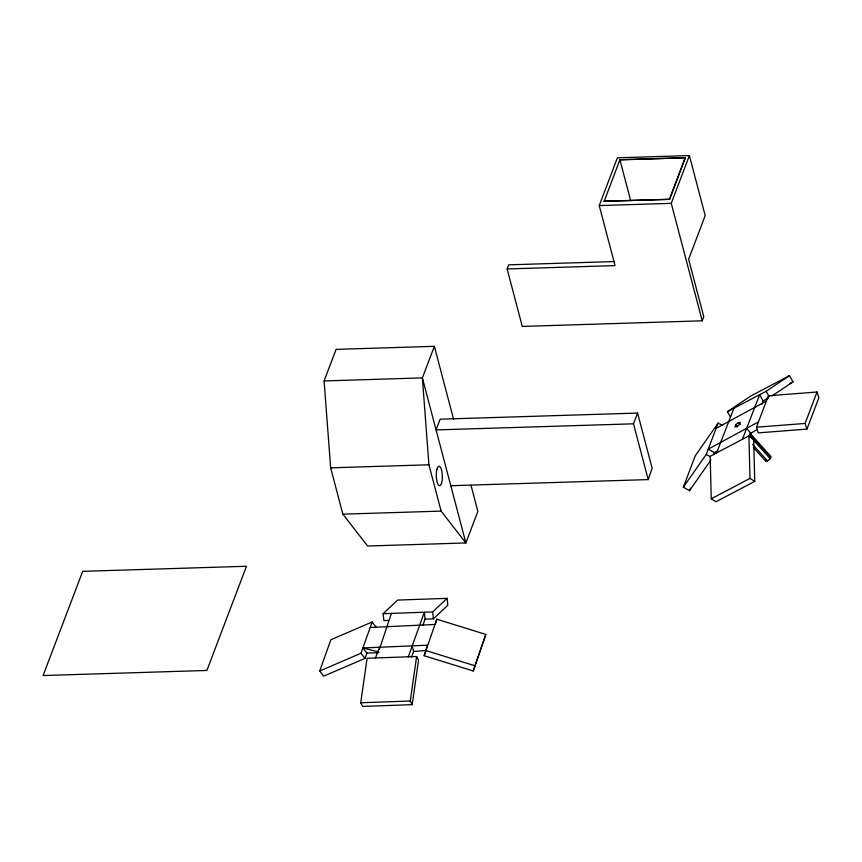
<?xml version="1.0" encoding="UTF-8"?>
<svg xmlns="http://www.w3.org/2000/svg" width="862" height="862" viewBox="0 0 862 862"><rect width="100%" height="100%" fill="white"/><g stroke="black" fill="none" stroke-linecap="round" stroke-linejoin="round"><path stroke-width="1.29" d="M360.725 702.767L367.104 658.256L416.626 656.51L418.555 660.163L412.176 704.663L362.654 706.42L360.725 702.767L410.247 701.011L412.176 704.663M410.247 701.011L416.626 656.51M379.366 649.377L391.391 613.41M424.179 655.745L436.786 619.218L485.834 634.443L473.227 670.97L424.179 655.745L427.541 645.185L362.88 647.965L366.9 653.105L378.623 652.696M435.299 624.497L436.786 619.218M473.227 670.97L485.834 634.443M450.772 485.715L648.202 479.595L652.135 468.26L637.589 413.07L440.159 419.191L436.075 429.922L633.505 423.813L637.589 413.07M408.308 656.801L424.319 612.246L425.095 619.142L423.005 625.036M366.9 653.105L365.025 658.385L323.735 676.131L319.727 671.002L330.846 639.755L372.125 621.998L376.144 627.137M319.727 671.002L361.006 653.245L372.125 621.998M716.634 452.862L733.874 408.254M742.397 439.318L759.627 394.71L763.139 400.927L761.857 404.375M411.497 657.092L413.62 651.478L412.165 645.789M471.008 485.392L477.86 511.392L465.868 542.952L367.589 546.012L342.86 514.161L330.652 467.84L324.101 380.95L336.094 349.379L434.373 346.33L453.541 419.104M434.373 346.33L422.38 377.89L428.92 464.79L441.128 511.112L465.868 542.952L422.38 377.89L324.101 380.95M507.125 268.955L615.059 265.604L599.241 205.576L617.386 157.821L689.395 155.58L705.202 215.608L688.63 259.257L703.769 316.71L702.207 320.826L522.264 326.418L507.125 268.955L508.688 264.839L613.949 261.574M604.154 201.363L619.897 159.739L685.204 157.714L669.569 199.327L604.133 201.255L669.569 199.327M702.207 320.826L671.25 203.346L689.395 155.58M710.881 460.092L689.535 490.65L683.34 487.192L695.278 455.772L718.143 423.037L722.27 425.343M689.535 490.65L690.484 488.14M683.34 487.192L706.215 454.468L718.143 423.037M713.607 454.727L714.415 452.604L717.647 450.858M735.706 424.783L734.898 426.905L736.762 426.776L739.434 424.524L740.242 422.402L738.378 422.531L735.706 424.783L737.495 426.765M756.448 427.207L768.376 395.787L817.036 392.005L818.9 397.673L806.961 429.093L758.312 432.875L756.448 427.207L805.097 423.436L817.036 392.005M749.962 433.198L771.005 456.569L770.197 458.692L767.536 460.944L765.671 461.073L766.07 460.017M375.369 657.965L379.776 646.92M749.509 436.646L750.921 433.263L757.192 429.47M388.622 620.424L383.892 620.597L383.127 613.701L397.544 600.092L447.066 598.347L447.831 605.232L433.424 618.841L425.095 619.142M383.127 613.701L432.649 611.955L447.066 598.347M730.34 416.831L727.409 411.659L750.78 396.014L789.517 375.649L793.029 381.855L771.878 396.014M727.409 411.659L766.146 391.294L789.517 375.649M716.139 428.328L766.372 401.067M714.415 452.604L708.23 449.156L758.463 421.906M789.506 383.709L793.029 381.855M763.139 400.927L768.57 398.072M748.916 435.892L710.18 456.257L711.247 498.775L715.999 501.749L754.735 481.384L753.657 438.866L748.916 435.892L749.983 478.41L754.735 481.384M711.247 498.775L749.983 478.41M413.62 651.478L426.054 650.465M370.175 627.482L434.911 624.465M619.929 159.847L685.333 157.821L669.462 199.337M599.241 205.576L671.25 203.346M330.652 467.84L428.92 464.79M342.86 514.161L441.128 511.112M362.88 647.965L378.784 651.984M425.656 650.465L474.714 665.69M706.215 454.468L710.342 456.763M746.47 428.317L750.921 433.263M749.552 434.254L770.606 457.636M738.378 422.531L740.156 424.513M749.153 435.31L770.197 458.692M752.623 444.383L767.536 460.944M753.388 447.443L765.671 461.073M361.006 653.245L365.025 658.385M766.146 391.294L769.076 396.466M805.097 423.436L806.961 429.093M619.897 159.739L630.693 200.717M633.505 423.813L648.202 479.595M432.649 611.955L433.424 618.841M82.687 571.344L43.1 675.539L206.891 670.453L246.467 566.259L82.687 571.344M436.98 469.187A9.762 3.017 88.3 0 0 438.833 485.457A9.762 3.017 88.3 0 0 442.163 473.357A9.762 3.017 88.3 0 0 436.98 469.187"/></g></svg>
